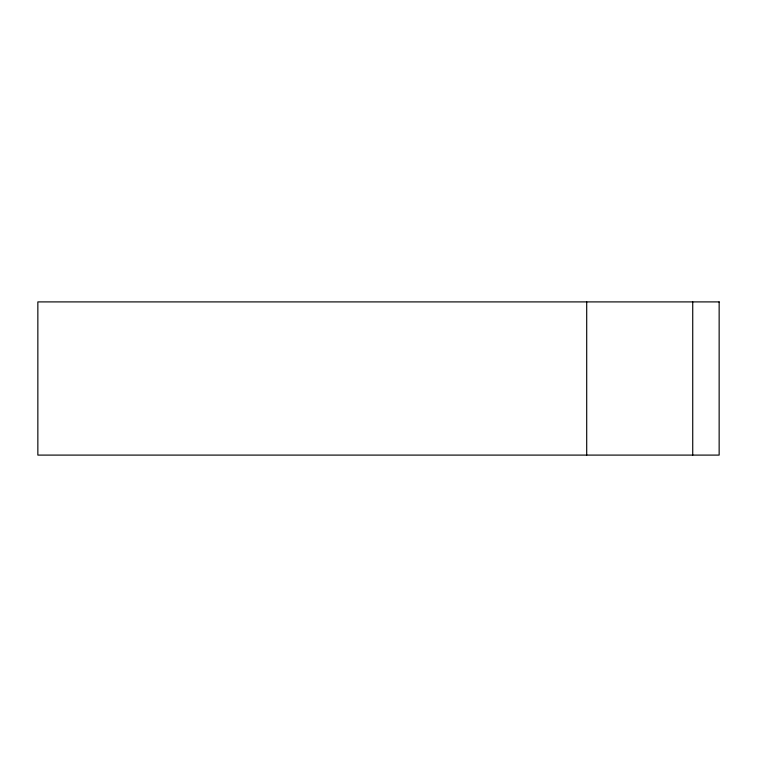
<?xml version="1.0" encoding="UTF-8"?>
<svg xmlns="http://www.w3.org/2000/svg" width="757" height="757" viewBox="0 0 757 757"><rect width="100%" height="100%" fill="white"/><g stroke="black" fill="none" stroke-linecap="round" stroke-linejoin="round"><path stroke-width="1.14" d="M692.731 301.901L692.731 455.099M586.703 301.901L586.703 455.099M719.15 301.901L37.85 301.901L37.85 455.099L719.15 455.099L719.15 301.901"/></g></svg>
